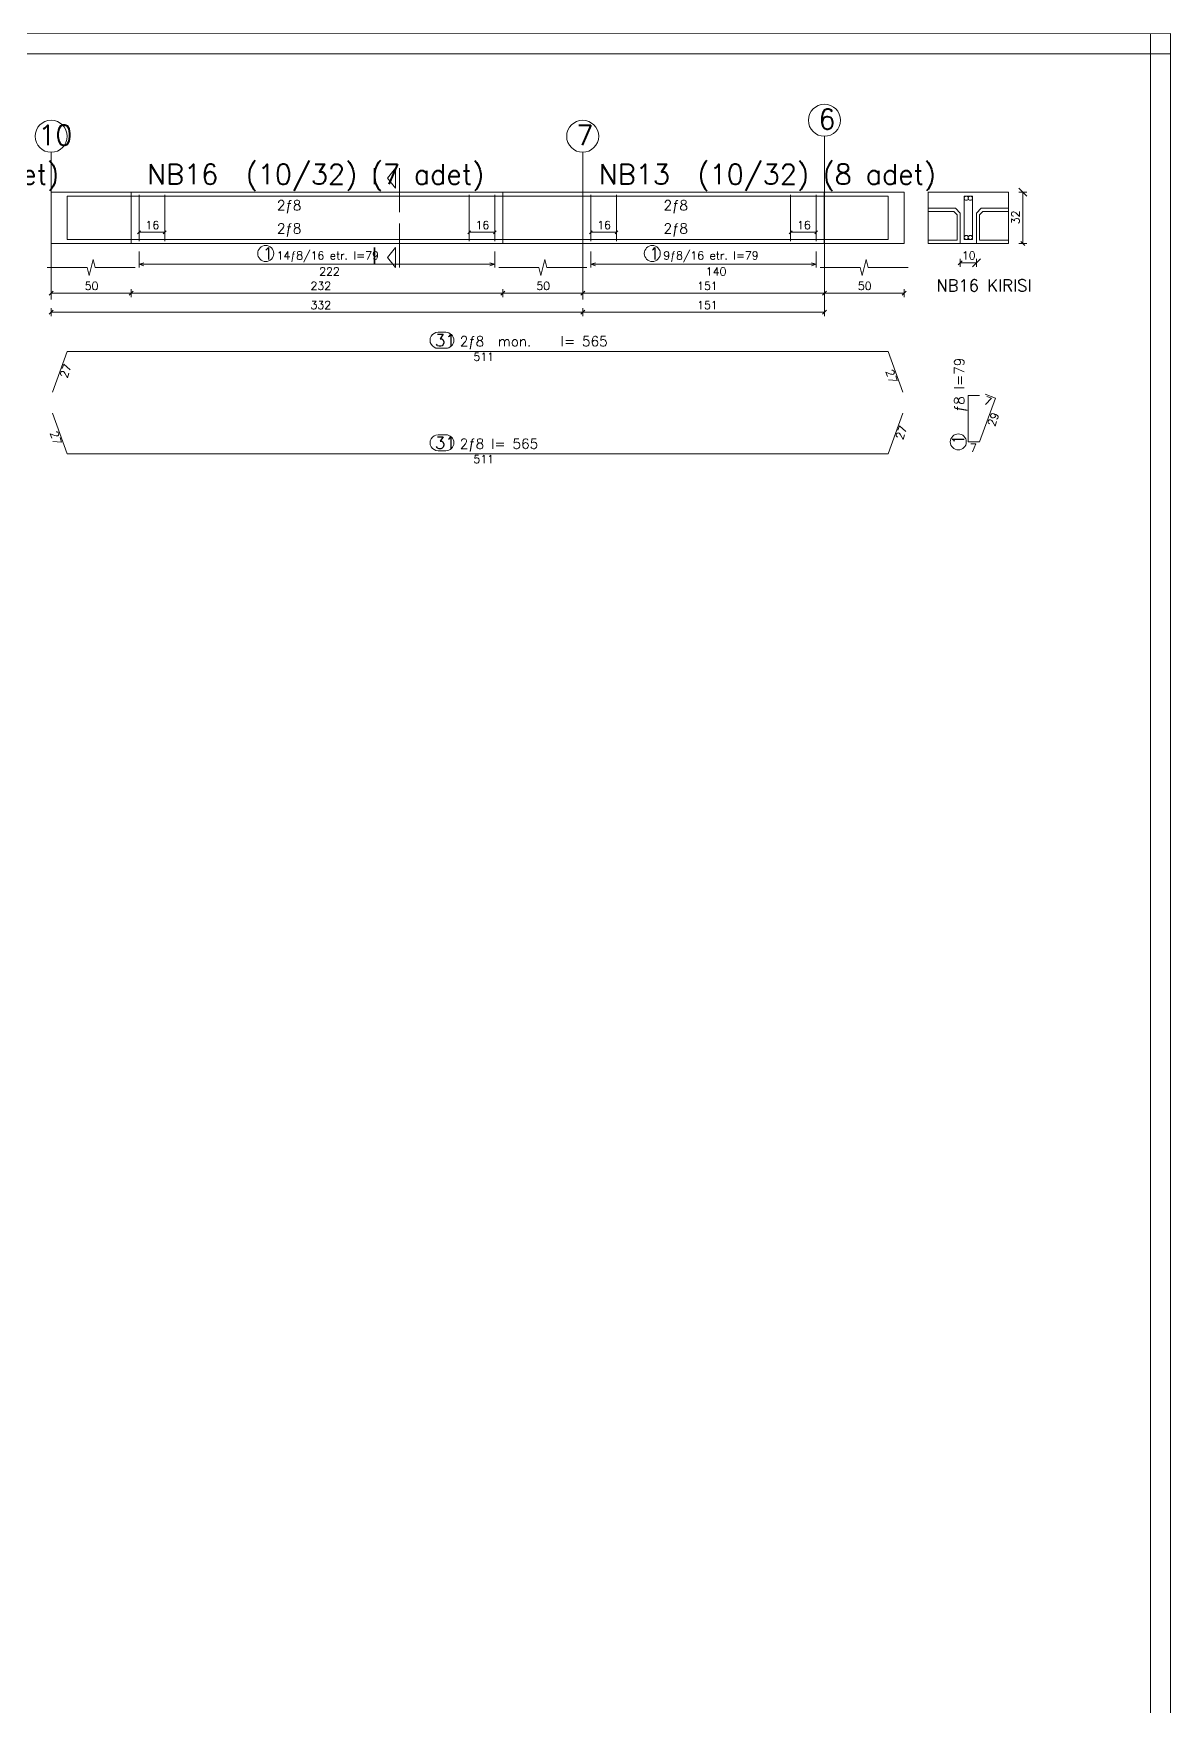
# Model space of a CAD drawing. Header units: inches. Extents: x -1.11 to 0.08, y 2.98 to 3.82.
# Drawn here: x -0.2016 to 0.0825, y 3.4037 to 3.8219 of the extents above; entities that cross this region are included whole.
import ezdxf

# ---------------------------------------------------------------- set-up
doc = ezdxf.new("R2010")
doc.units = ezdxf.units.IN
doc.header["$MEASUREMENT"] = 0
doc.linetypes.add('CENTER', pattern=[0.006500000000000001, 0.002, -0.001, 0.0005, -0.001, 0.002])
doc.linetypes.add('HIDDEN', pattern=[0.006, 0.002, -0.002, 0.002])
for name, color, linetype, lineweight in [('DONATI', 84, 'Continuous', 0), ('OLCU', 1, 'Continuous', 0), ('PENC2', 1, 'Continuous', 0), ('PENC3', 5, 'Continuous', 0), ('PENC4', 84, 'Continuous', 0), ('PEND2', 1, 'CENTER', 0), ('PENH3', 2, 'HIDDEN', 0)]:
    doc.layers.add(name, color=color, linetype=linetype, lineweight=lineweight)
doc.styles.add('RomanSTA', font='RomanSTA')

msp = doc.modelspace()

# ---------------------------------------------------------------- linework, layer by layer
at = {"layer": 'DONATI', "linetype": 'Continuous'}
for p, q in [((-0.1932504339591663, 3.770433110782922), (-0.1932504339591663, 3.781233110782922)), ((-0.1932504339591663, 3.781233110782922), (0.0119495229347546, 3.781233110782922)), ((-0.1932504339591663, 3.781233110782922), (-0.1932504339591663, 3.770433110782922)), ((0.0119495229347546, 3.781233110782922), (0.0119495229347546, 3.770433110782922)), ((0.0119495229347546, 3.770433110782922), (0.0119495229347546, 3.781233110782922)), ((-0.1932504339591663, 3.770433110782922), (0.0119495229347546, 3.770433110782922)), ((-0.1968504352943103, 3.732233110782921), (-0.1932504339591663, 3.742433110782922)), ((-0.1932504339591663, 3.742433110782922), (0.0119495229347546, 3.742433110782922)), ((0.0119495229347546, 3.742433110782922), (0.01554952426989864, 3.732233110782921)), ((0.03194950386126827, 3.731433110782922), (0.03194950386126827, 3.719833110782921)), ((0.03194950386126827, 3.731433110782922), (0.03474949165423702, 3.731433110782922)), ((0.03474949165423702, 3.719833110782921), (0.03874955936511348, 3.730733110782921)), ((0.03612123294909786, 3.731733110782922), (0.03874955936511348, 3.730733110782921)), ((-0.1968504352943103, 3.727033110782922), (-0.1932504339591663, 3.716833110782922)), ((0.0119495229347546, 3.716833110782922), (0.01554952426989864, 3.727033110782922)), ((0.03474949165423702, 3.719833110782921), (0.03194950386126827, 3.719833110782921)), ((-0.1932504339591663, 3.716833110782922), (0.0119495229347546, 3.716833110782922))]:
    msp.add_line(p, q, dxfattribs=at)
at = {"layer": 'OLCU', "linetype": 'Continuous'}
for p, q in [((-0.1756035848037403, 3.771833110782921), (-0.174897508181731, 3.772633110782921)), ((-0.175249652423064, 3.771233110782922), (-0.1752508445159595, 3.773233110782922)), ((-0.1752504272834461, 3.772233110782921), (-0.1688504381553333, 3.772233110782921)), ((-0.1692035360709827, 3.771833110782921), (-0.1684975190536182, 3.772633110782921)), ((-0.1688496632949512, 3.771233110782922), (-0.1688507957832019, 3.773233110782922)), ((-0.09312357143322636, 3.771833110782921), (-0.09241749481121708, 3.772633110782921)), ((-0.09276963905255009, 3.771233110782922), (-0.0927708311454456, 3.773233110782922)), ((-0.09277047351757695, 3.772233110782921), (-0.08637048438946415, 3.772233110782921)), ((-0.08672358230511357, 3.771833110782921), (-0.08601750568310429, 3.772633110782921)), ((-0.0863696499244373, 3.771233110782922), (-0.0863708420173328, 3.773233110782922)), ((-0.06272353366772343, 3.771833110782921), (-0.0620175762550037, 3.772633110782921)), ((-0.06236960128704716, 3.771233110782922), (-0.06237079337994267, 3.773233110782922)), ((-0.06237043575207402, 3.772233110782921), (-0.05597044662396122, 3.772233110782921)), ((-0.05632354453961064, 3.771833110782921), (-0.05561758712689091, 3.772633110782921)), ((-0.05596961215893437, 3.771233110782922), (-0.05597080425182988, 3.773233110782922)), ((-0.01280357078472782, 3.771833110782921), (-0.01209749416271855, 3.772633110782921)), ((-0.01244963840405156, 3.771233110782922), (-0.01245083049694706, 3.773233110782922)), ((-0.01245047286907841, 3.772233110782921), (-0.006050483740965618, 3.772233110782921)), ((-0.006403581656615032, 3.771833110782921), (-0.005697505034605754, 3.772633110782921)), ((-0.006049649275938762, 3.771233110782922), (-0.00605084136883427, 3.773233110782922)), ((-0.1005475683585804, 3.747233110782922), (-0.09859754280010868, 3.747233110782922)), ((-0.1005507870093982, 3.743233110782922), (-0.09860076145092656, 3.743233110782922)), ((-0.1005475683585804, 3.721633110782921), (-0.09859754280010868, 3.721633110782921)), ((-0.1005507870093982, 3.717633110782922), (-0.09860076145092656, 3.717633110782922))]:
    msp.add_line(p, q, dxfattribs=at)
at = {"layer": 'PENC2', "linetype": 'Continuous'}
for p, q in [((0.04654954238971065, 3.781233110782922), (0.04454956813891719, 3.783233110782922)), ((0.04454956813891719, 3.782233110782922), (0.04654954238971065, 3.782233110782922)), ((0.04554949565966915, 3.769433110782922), (0.04554949565966915, 3.782233110782922)), ((0.02194951339801143, 3.778233110782922), (0.02874956890185665, 3.778233110782922)), ((0.02194951339801143, 3.777433110782922), (0.02834950252612423, 3.777433110782922)), ((0.02834950252612423, 3.777433110782922), (0.02914951606829952, 3.776633110782921)), ((0.02874956890185665, 3.778233110782922), (0.02994952961047481, 3.777033110782921)), ((0.02914951606829952, 3.776633110782921), (0.02914951606829952, 3.770233110782922)), ((0.02994952961047481, 3.777033110782921), (0.02994952961047481, 3.769433110782922)), ((0.03514955802996944, 3.778233110782922), (0.03394959732135128, 3.777033110782921)), ((0.03394959732135128, 3.777033110782921), (0.03394959732135128, 3.769433110782922)), ((0.03554950519641231, 3.777433110782922), (0.03474949165423702, 3.776633110782921)), ((0.03474949165423702, 3.776633110782921), (0.03474949165423702, 3.770233110782922)), ((0.03514955802996944, 3.778233110782922), (0.04194949432452511, 3.778233110782922)), ((0.04194949432452511, 3.777433110782922), (0.03554950519641231, 3.777433110782922)), ((0.02914951606829952, 3.770233110782922), (0.02194951339801143, 3.770233110782922)), ((0.02194951339801143, 3.769433110782922), (0.02994952961047481, 3.769433110782922)), ((0.03394959732135128, 3.769433110782922), (0.04194949432452511, 3.769433110782922)), ((0.03474949165423702, 3.770233110782922), (0.04194949432452511, 3.770233110782922)), ((0.04454956813891719, 3.769433110782922), (0.04654954238971065, 3.769433110782922)), ((0.04504953189929317, 3.769933110782921), (0.04604957862933468, 3.768933110782922)), ((-0.1872504516021412, 3.763433110782922), (-0.1867504282371204, 3.765433110782921)), ((-0.1867504282371204, 3.765433110782921), (-0.1862504048720997, 3.763433110782922)), ((-0.1752504272834461, 3.767433110782922), (-0.1752504272834461, 3.763433110782922)), ((-0.1752504272834461, 3.764233110782921), (-0.1740504069701831, 3.764633110782921)), ((-0.1752504272834461, 3.764233110782921), (-0.08637048438946415, 3.764233110782921)), ((-0.1752504272834461, 3.764233110782921), (-0.1740504069701831, 3.763833110782921)), ((-0.08637048438946415, 3.764233110782921), (-0.08757044509808232, 3.764633110782921)), ((-0.08637048438946415, 3.764233110782921), (-0.08757044509808232, 3.763833110782921)), ((-0.08637048438946415, 3.767433110782922), (-0.08637048438946415, 3.763433110782922)), ((-0.07437040046612431, 3.763433110782922), (-0.07387043670574833, 3.765433110782921)), ((-0.07387043670574833, 3.765433110782921), (-0.07337047294537236, 3.763433110782922)), ((-0.06237043575207402, 3.767433110782922), (-0.06237043575207402, 3.763433110782922)), ((-0.06237043575207402, 3.764233110782921), (-0.06117047504345585, 3.764633110782921)), ((-0.06237043575207402, 3.764233110782921), (-0.006050483740965618, 3.764233110782921)), ((-0.06237043575207402, 3.764233110782921), (-0.06117047504345585, 3.763833110782921)), ((-0.006050483740965618, 3.764233110782921), (-0.007250444449583782, 3.764633110782921)), ((-0.006050483740965618, 3.764233110782921), (-0.007250444449583782, 3.763833110782921)), ((-0.006050483740965618, 3.767433110782922), (-0.006050483740965618, 3.763433110782922)), ((0.005949600182374226, 3.763433110782922), (0.006449563942750203, 3.765433110782921)), ((0.006449563942750203, 3.765433110782921), (0.006949527703126179, 3.763433110782922)), ((0.03044949337085079, 3.765133110782922), (0.02944956585009884, 3.764133110782922)), ((0.02994952961047481, 3.765633110782922), (0.02994952961047481, 3.763633110782922)), ((0.02994952961047481, 3.764633110782921), (0.03394959732135128, 3.764633110782921)), ((0.03294955059130977, 3.763633110782922), (0.03494952484210323, 3.765633110782922)), ((0.03394959732135128, 3.763633110782922), (0.03394959732135128, 3.765633110782922)), ((-0.1982504291907947, 3.763433110782922), (-0.1882504387275379, 3.763433110782922)), ((-0.1882504387275379, 3.763433110782922), (-0.1877504153625171, 3.761433110782922)), ((-0.1877504153625171, 3.761433110782922), (-0.1872504516021412, 3.763433110782922)), ((-0.1862504048720997, 3.763433110782922), (-0.1762504144088428, 3.763433110782922)), ((-0.08537043765942265, 3.763433110782922), (-0.07537044719616581, 3.763433110782922)), ((-0.07537044719616581, 3.763433110782922), (-0.07487048343578984, 3.761433110782922)), ((-0.07487048343578984, 3.761433110782922), (-0.07437040046612431, 3.763433110782922)), ((-0.07337047294537236, 3.763433110782922), (-0.06337048248211552, 3.763433110782922)), ((-0.005050437010924114, 3.763433110782922), (0.004949553452332722, 3.763433110782922)), ((0.004949553452332722, 3.763433110782922), (0.005449517212708699, 3.761433110782922)), ((0.005449517212708699, 3.761433110782922), (0.005949600182374226, 3.763433110782922)), ((0.006949527703126179, 3.763433110782922), (0.01694951816638302, 3.763433110782922)), ((-0.196710423983733, 3.757533110782922), (-0.1977104707137745, 3.756533110782922)), ((-0.1972104473487537, 3.758033110782922), (-0.1972104473487537, 3.756033110782921)), ((-0.1972104473487537, 3.757033110782921), (-0.1772504015342395, 3.757033110782921)), ((-0.1767504377738636, 3.757533110782922), (-0.1777504248992603, 3.756533110782922)), ((-0.1772504015342395, 3.758033110782922), (-0.1772504015342395, 3.756033110782921)), ((-0.1772504015342395, 3.757033110782921), (-0.0843705101386707, 3.757033110782921)), ((-0.08387042716900517, 3.757533110782922), (-0.08487047389904667, 3.756533110782922)), ((-0.0843705101386707, 3.758033110782922), (-0.0843705101386707, 3.756033110782921)), ((-0.0843705101386707, 3.757033110782921), (-0.06441046432415654, 3.757033110782921)), ((-0.0638704462424915, 3.757533110782922), (-0.064870492972533, 3.756533110782922)), ((-0.06437041000286747, 3.758033110782922), (-0.06437041000286747, 3.756033110782921)), ((-0.06437041000286747, 3.757033110782921), (-0.004050509490172161, 3.757033110782921)), ((-0.003510491408507121, 3.757533110782922), (-0.004510418929259075, 3.756533110782922)), ((-0.004010455168883098, 3.758033110782922), (-0.004010455168883098, 3.756033110782921)), ((-0.004010455168883098, 3.757033110782921), (0.01594959064563106, 3.757033110782921)), ((0.01544950767596553, 3.756533110782922), (0.01644955440600704, 3.757533110782922)), ((0.01594959064563106, 3.758033110782922), (0.01594959064563106, 3.756033110782921)), ((-0.196710423983733, 3.752733110782922), (-0.1977104707137745, 3.751733110782921)), ((-0.1972104473487537, 3.753233110782921), (-0.1972104473487537, 3.751233110782922)), ((-0.1972104473487537, 3.752233110782921), (-0.06441046432415654, 3.752233110782921)), ((-0.06391050056378056, 3.752733110782922), (-0.06491042808453251, 3.751733110782921)), ((-0.06441046432415654, 3.753233110782921), (-0.06441046432415654, 3.751233110782922)), ((-0.06441046432415654, 3.752233110782921), (-0.004010455168883098, 3.752233110782921)), ((-0.004510418929259075, 3.751733110782921), (-0.003510491408507121, 3.752733110782922)), ((-0.004010455168883098, 3.753233110782921), (-0.004010455168883098, 3.751233110782922))]:
    msp.add_line(p, q, dxfattribs=at)
at = {"layer": 'PENC2'}
for centre in [(-0.1436092419997852, 3.766933110782921), (-0.04700924590984989, 3.766933110782921), (0.02944956585009884, 3.719833110782921)]:
    msp.add_circle(centre, 0.002000000094994903, dxfattribs=at)
for centre, start, end in [((-0.1005491180793445, 3.745233110782921), 90.00122447294544, 270.0036734188379), ((-0.09859909252087284, 3.745233110782921), 270.0036734188379, 90.00122447294544), ((-0.1005491180793445, 3.719633110782921), 90.00122447294544, 270.0036734188379), ((-0.09859909252087284, 3.719633110782921), 270.0036734188379, 90.00122447294544)]:
    msp.add_arc(centre, 0.002000000094994903, start, end, dxfattribs=at)
at = {"layer": 'PENC3', "linetype": 'Continuous'}
for p, q in [((-1.106530444182555, 3.821533110782922), (0.08246956630786251, 3.821933110782922)), ((0.07746957107623409, 2.981233110782922), (0.07746957107623409, 3.821933110782922)), ((0.08246956630786251, 2.981233110782922), (0.08246956630786251, 3.821933110782922)), ((-1.106530444182555, 3.816833110782921), (0.08246956630786251, 3.816833110782921)), ((-0.197250442065398, 3.782233110782922), (-0.1972104473487537, 3.782233110782922)), ((-0.197250442065398, 3.782233110782922), (-0.197250442065398, 3.769433110782922)), ((-0.1972104473487537, 3.782233110782922), (-0.06441046432415654, 3.782233110782922)), ((-0.06441046432415654, 3.782233110782922), (-0.004010455168883098, 3.782233110782922)), ((-0.004010455168883098, 3.782233110782922), (0.01594959064563106, 3.782233110782922)), ((0.01594959064563106, 3.782233110782922), (0.01594959064563106, 3.769433110782922)), ((0.02194951339801143, 3.782233110782922), (0.04194949432452511, 3.782233110782922)), ((-0.197250442065398, 3.769433110782922), (-0.1972104473487537, 3.769433110782922)), ((-0.1972104473487537, 3.769433110782922), (-0.1772504015342395, 3.769433110782922)), ((-0.1772504015342395, 3.769433110782922), (-0.0843705101386707, 3.769433110782922)), ((-0.0843705101386707, 3.769433110782922), (-0.06441046432415654, 3.769433110782922)), ((-0.06441046432415654, 3.769433110782922), (-0.06437041000286747, 3.769433110782922)), ((-0.06437041000286747, 3.769433110782922), (-0.004050509490172161, 3.769433110782922)), ((-0.004050509490172161, 3.769433110782922), (-0.004010455168883098, 3.769433110782922)), ((-0.004010455168883098, 3.769433110782922), (0.01594959064563106, 3.769433110782922)), ((0.02994952961047481, 3.769433110782922), (0.03394959732135128, 3.769433110782922))]:
    msp.add_line(p, q, dxfattribs=at)
at = {"layer": 'PENC3'}
for centre in [(-0.004010455168883098, 3.800233110782921), (-0.1972104473487537, 3.796233110782921), (-0.06441046432415654, 3.796233110782921)]:
    msp.add_circle(centre, 0.004000000189989805, dxfattribs=at)
at = {"layer": 'PENC4', "linetype": 'Continuous'}
for p, q in [((-0.1111464662925403, 3.788233110782921), (-0.1131464405433338, 3.785733110782922)), ((-0.1131464405433338, 3.785733110782922), (-0.1111464662925403, 3.783233110782922)), ((-0.1111464662925403, 3.788233110782921), (-0.1111464662925403, 3.783233110782922)), ((-0.1101464195624988, 3.788233110782921), (-0.1101464195624988, 3.777233110782921)), ((-0.1752504272834461, 3.781633110782922), (-0.1752504272834461, 3.770033110782921)), ((-0.1688504381553333, 3.781633110782922), (-0.1688504381553333, 3.770033110782921)), ((-0.09277047351757695, 3.781633110782922), (-0.09277047351757695, 3.770033110782921)), ((-0.08637048438946415, 3.781633110782922), (-0.08637048438946415, 3.770033110782921)), ((-0.06237043575207402, 3.781633110782922), (-0.06237043575207402, 3.770033110782921)), ((-0.05597044662396122, 3.781633110782922), (-0.05597044662396122, 3.770033110782921)), ((-0.01245047286907841, 3.781633110782922), (-0.01245047286907841, 3.770033110782921)), ((-0.006050483740965618, 3.781633110782922), (-0.006050483740965618, 3.770033110782921)), ((0.03094957634051632, 3.781233110782922), (0.03294955059130977, 3.781233110782922)), ((0.03094957634051632, 3.770433110782922), (0.03094957634051632, 3.781233110782922)), ((0.03294955059130977, 3.781233110782922), (0.03294955059130977, 3.770433110782922)), ((-0.1101464195624988, 3.763433110782922), (-0.1101464195624988, 3.774433110782922)), ((-0.1131464405433338, 3.765933110782921), (-0.1111464662925403, 3.768433110782921)), ((-0.1111464662925403, 3.763433110782922), (-0.1111464662925403, 3.768433110782921)), ((0.03294955059130977, 3.770433110782922), (0.03094957634051632, 3.770433110782922)), ((-0.1111464662925403, 3.763433110782922), (-0.1131464405433338, 3.765933110782921))]:
    msp.add_line(p, q, dxfattribs=at)
at = {"layer": 'PENC4'}
for centre in [(0.03144954010089229, 3.780733110782922), (0.0324495868309338, 3.780733110782922), (0.03144954010089229, 3.770933110782921), (0.0324495868309338, 3.770933110782921)]:
    msp.add_circle(centre, 0.0005000000237487257, dxfattribs=at)
at = {"layer": 'PEND2', "linetype": 'CENTER'}
for p, q in [((-0.004010455168883098, 3.796233110782921), (-0.004010455168883098, 3.751433110782922)), ((-0.1972104473487537, 3.792233110782921), (-0.1972104473487537, 3.755433110782922)), ((-0.06441046432415654, 3.792233110782921), (-0.06441046432415654, 3.755433110782922))]:
    msp.add_line(p, q, dxfattribs=at)
at = {"layer": 'PENH3', "linetype": 'HIDDEN'}
for p, q in [((-0.1772504015342395, 3.782233110782922), (-0.1772504015342395, 3.769433110782922)), ((-0.0843705101386707, 3.782233110782922), (-0.0843705101386707, 3.769433110782922)), ((-0.06437041000286747, 3.782233110782922), (-0.06437041000286747, 3.769433110782922)), ((-0.004050509490172161, 3.782233110782922), (-0.004050509490172161, 3.769433110782922)), ((0.02194951339801143, 3.782233110782922), (0.02194951339801143, 3.769433110782922)), ((0.04194949432452511, 3.782233110782922), (0.04194949432452511, 3.769433110782922))]:
    msp.add_line(p, q, dxfattribs=at)

# ---------------------------------------------------------------- texts
at = {"layer": 'PENC2', "style": 'RomanSTA'}
for s, p in [(' 222', (-0.1316104693786304, 3.761433110782922)), (' 140', (-0.03501047328869511, 3.761433110782922)), ('511', (-0.09169079498211552, 3.740133110782922)), ('7', (0.03234957023700069, 3.717333110782922)), ('511', (-0.09169079498211552, 3.714533110782921))]:
    msp.add_text(s, height=0.002, dxfattribs=at).set_placement(p)
for s, rotation, p in [('27', 70.5297986741655, (-0.1932540102378528, 3.735633110782921)), ('27', 289.4750992176179, (0.01125953956683468, 3.737533110782921)), ('7', 339.8333282901543, (0.03567491336901973, 3.729433110782922)), ('29', 69.82973879579806, (0.03852461143573116, 3.723533110782921)), ('27', 289.4750992176179, (-0.197540478266875, 3.722133110782921)), ('27', 70.5297986741655, (0.01554594799121212, 3.720233110782921))]:
    msp.add_text(s, height=0.002, rotation=rotation, dxfattribs=at).set_placement(p)
at = {"layer": 'PENC3', "style": 'RomanSTA'}
for s, height, p in [('2ƒ8', 0.0025, (-0.140810446299712, 3.777733110782922)), ('2ƒ8', 0.0025, (-0.04421045020977665, 3.777733110782922)), ('16', 0.002, (-0.1736507578269642, 3.773033110782921)), ('2ƒ8', 0.0025, (-0.140810446299712, 3.771933110782921)), ('16', 0.002, (-0.09117080406109501, 3.773033110782921)), ('16', 0.002, (-0.06077076629559208, 3.773033110782921)), ('2ƒ8', 0.0025, (-0.04421045020977665, 3.771933110782921)), ('16', 0.002, (-0.01085080341259648, 3.773033110782921)), ('  14ƒ8/16 etr. l=79', 0.002, (-0.1436104340926807, 3.765433110782921)), ('  9ƒ8/16 etr. l=79', 0.002, (-0.0470104380027454, 3.765433110782921)), ('10', 0.002, (0.03034959598620723, 3.765433110782921)), ('50', 0.002, (-0.1888304515258472, 3.757833110782921)), ('232', 0.002, (-0.1324104233161609, 3.757833110782921)), ('50', 0.002, (-0.07599045471111943, 3.757833110782921)), ('151', 0.002, (-0.0358104868308704, 3.757833110782921)), ('50', 0.002, (0.004369600258668171, 3.757833110782921)), ('NB16 KIRISI', 0.003, (0.02394960685809444, 3.757433110782921)), ('332', 0.002, (-0.1324104233161609, 3.753033110782922)), ('151', 0.002, (-0.0358104868308704, 3.753033110782922)), ('  2ƒ8  mon.   l= 565', 0.0025, (-0.09855033592144657, 3.743733110782921)), ('  2ƒ8 l= 565', 0.0025, (-0.09855033592144657, 3.718133110782921))]:
    msp.add_text(s, height=height, dxfattribs=at).set_placement(p)
for s, height, p in [('32', 0.002, (0.04474960132678341, 3.774233110782922)), ('    ƒ8 l=79', 0.0025, (0.03094957634051632, 3.719833110782921))]:
    msp.add_text(s, height=height, rotation=90.00122447294544, dxfattribs=at).set_placement(p)
at = {"layer": 'PENC4', "style": 'RomanSTA'}
for s, height, p in [('6', 0.005, (-0.005510465659300579, 3.798033110782922)), ('10', 0.005, (-0.200442568816344, 3.794033110782921)), ('7', 0.005, (-0.0660294456855457, 3.794033110782921)), ('NZ03  (10/32) (4 adet)', 0.005, (-0.2792504592315357, 3.784233110782921)), ('NB16  (10/32) (7 adet)', 0.005, (-0.1732504530326526, 3.784233110782921)), ('NB13  (10/32) (8 adet)', 0.005, (-0.06037046150128056, 3.784233110782921)), ('I', 0.004, (-0.1171464486495655, 3.784233110782921)), ('1', 0.003, (-0.1443604393378894, 3.765433110782921)), ('I', 0.004, (-0.1171464486495655, 3.764433110782921)), ('1', 0.003, (-0.04776038364330937, 3.765433110782921)), ('31', 0.003, (-0.1013003750220935, 3.743733110782921)), ('31', 0.003, (-0.1013003750220935, 3.718133110782921))]:
    msp.add_text(s, height=height, dxfattribs=at).set_placement(p)
msp.add_text('1', height=0.003, rotation=90.00122447294544, dxfattribs=at).set_placement((0.03094838424762081, 3.719133110782922))

doc.saveas('drawing.dxf')
